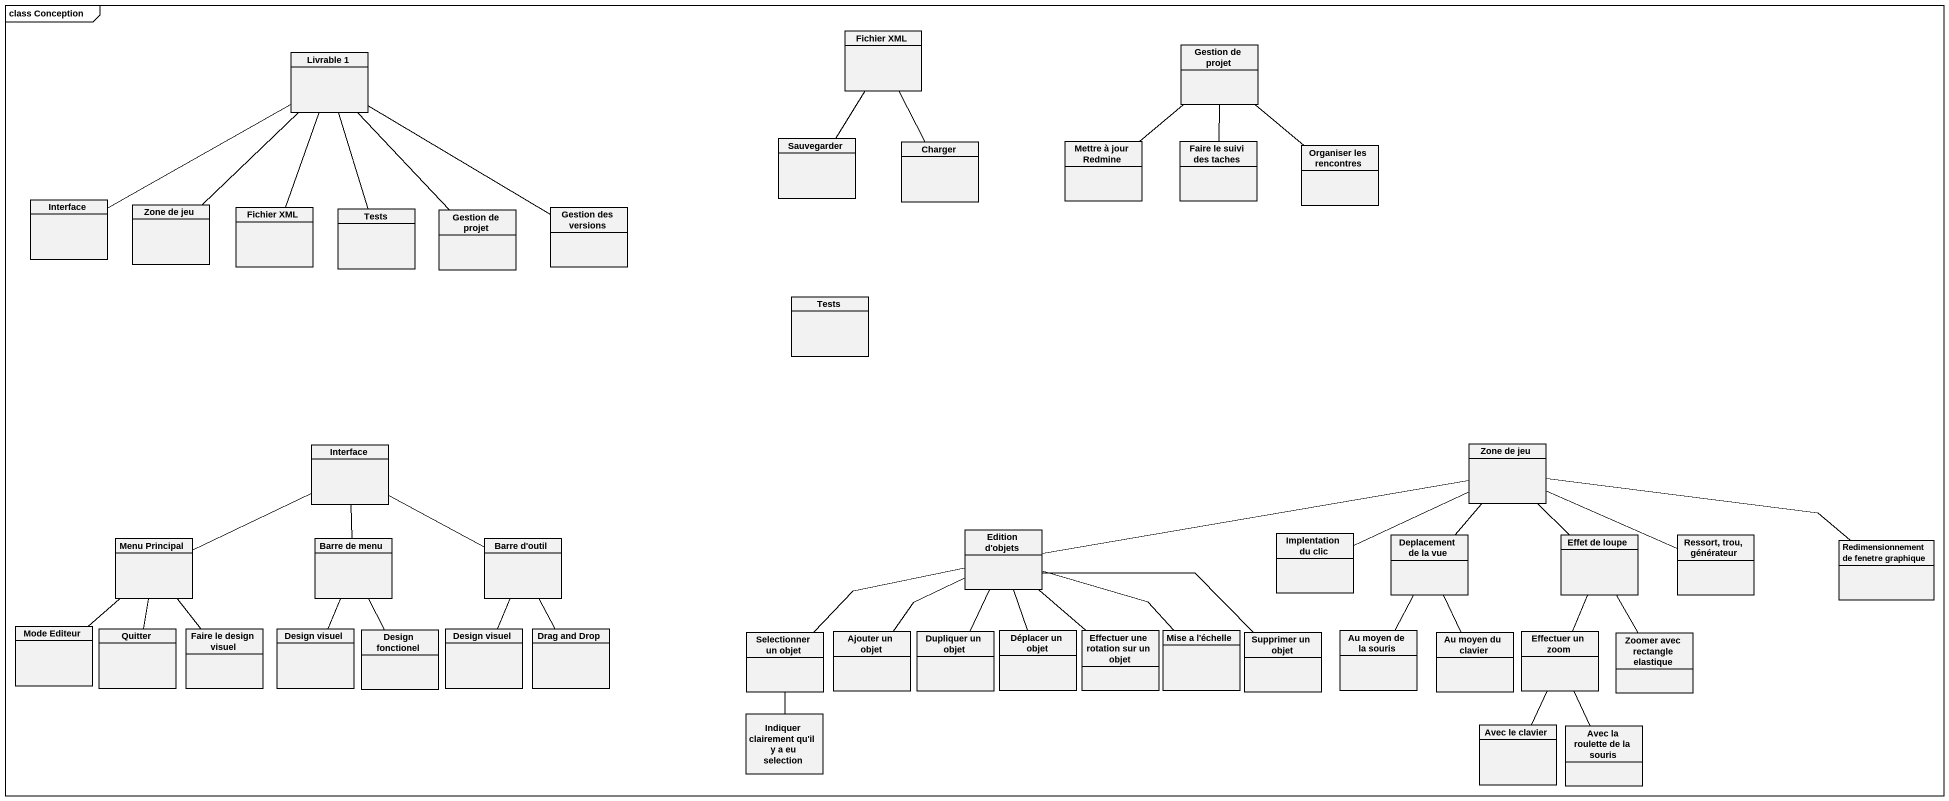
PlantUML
@startuml
mainframe class Conception
hide circle
hide empty members
class "Livrable 1" as Livrable_1
class "Fichier XML" as Fichier_XML
class "Gestion de projet" as Gestion_de_projet
class Sauvegarder
class Charger
class "Mettre à jour Redmine" as Mettre_à_jour_Redmine
class "Faire le suivi des taches" as Faire_le_suivi_des_taches
class "Organiser les rencontres" as Organiser_les_rencontres
class "Interface" as Interface_
class "Zone de jeu" as Zone_de_jeu
class "Fichier XML" as Fichier_XML_2
class Tests
class "Gestion de projet" as Gestion_de_projet_2
class "Gestion des versions" as Gestion_des_versions
class "Tests" as Tests_2
class "Interface" as Interface__2
class "Zone de jeu" as Zone_de_jeu_2
class "Edition d'objets" as Edition_d_objets
class "Menu Principal" as Menu_Principal
class "Barre de menu" as Barre_de_menu
class "Barre d'outil" as Barre_d_outil
class "Implentation du clic" as Implentation_du_clic
class "Deplacement de la vue" as Deplacement_de_la_vue
class "Effet de loupe" as Effet_de_loupe
class "Ressort, trou, générateur" as Ressort_trou_générateur
class "Redimensionnement de fenetre graphique" as Redimensionnement_de
class "Mode Editeur" as Mode_Editeur
class Quitter
class "Faire le design visuel" as Faire_le_design_visuel
class "Design visuel" as Design_visuel
class "Design fonctionel" as Design_fonctionel
class "Design visuel" as Design_visuel_2
class "Drag and Drop" as Drag_and_Drop
class "Selectionner un objet" as Selectionner_un_objet
class "Ajouter un objet" as Ajouter_un_objet
class "Dupliquer un objet" as Dupliquer_un_objet
class "Déplacer un objet" as Déplacer_un_objet
class "Effectuer une rotation sur un objet" as Effectuer_une_rotation_sur
class "Mise a l'échelle" as Mise_a_l_échelle
class "Supprimer un objet" as Supprimer_un_objet
class "Au moyen de la souris" as Au_moyen_de_la_souris
class "Au moyen du clavier" as Au_moyen_du_clavier
class "Effectuer un zoom" as Effectuer_un_zoom
class "Zoomer avec rectangle elastique" as Zoomer_avec_rectangle
class "Indiquer clairement qu'il y a eu selection" as Indiquer_clairement_qu_il_y
class "Avec le clavier" as Avec_le_clavier
class "Avec la roulette de la souris" as Avec_la_roulette_de_la
Livrable_1 -- Zone_de_jeu
Livrable_1 -- Fichier_XML_2
Livrable_1 -- Tests
Livrable_1 -- Gestion_de_projet_2
Livrable_1 -right- Gestion_des_versions
Fichier_XML -- Sauvegarder
Fichier_XML -- Charger
Gestion_de_projet -- Faire_le_suivi_des_taches
Gestion_de_projet -- Organiser_les_rencontres
Mettre_à_jour_Redmine -up- Gestion_de_projet
Interface_ -right- Livrable_1
Zone_de_jeu_2 -right- Ressort_trou_générateur
Edition_d_objets -right- Zone_de_jeu_2
Edition_d_objets -- Ajouter_un_objet
Edition_d_objets -- Dupliquer_un_objet
Edition_d_objets -- Effectuer_une_rotation_sur
Edition_d_objets -right- Supprimer_un_objet
Menu_Principal -right- Interface__2
Menu_Principal -- Quitter
Menu_Principal -- Faire_le_design_visuel
Barre_de_menu -up- Interface__2
Barre_d_outil -left- Interface__2
Barre_d_outil -- Design_visuel_2
Barre_d_outil -- Drag_and_Drop
Implentation_du_clic -right- Zone_de_jeu_2
Deplacement_de_la_vue -up- Zone_de_jeu_2
Deplacement_de_la_vue -- Au_moyen_de_la_souris
Deplacement_de_la_vue -- Au_moyen_du_clavier
Effet_de_loupe -up- Zone_de_jeu_2
Effet_de_loupe -- Effectuer_un_zoom
Effet_de_loupe -- Zoomer_avec_rectangle
Redimensionnement_de -left- Zone_de_jeu_2
Mode_Editeur -up- Menu_Principal
Design_visuel -up- Barre_de_menu
Design_fonctionel -up- Barre_de_menu
Selectionner_un_objet -right- Edition_d_objets
Selectionner_un_objet -- Indiquer_clairement_qu_il_y
Déplacer_un_objet -up- Edition_d_objets
Mise_a_l_échelle -left- Edition_d_objets
Effectuer_un_zoom -- Avec_le_clavier
Effectuer_un_zoom -- Avec_la_roulette_de_la
@enduml
